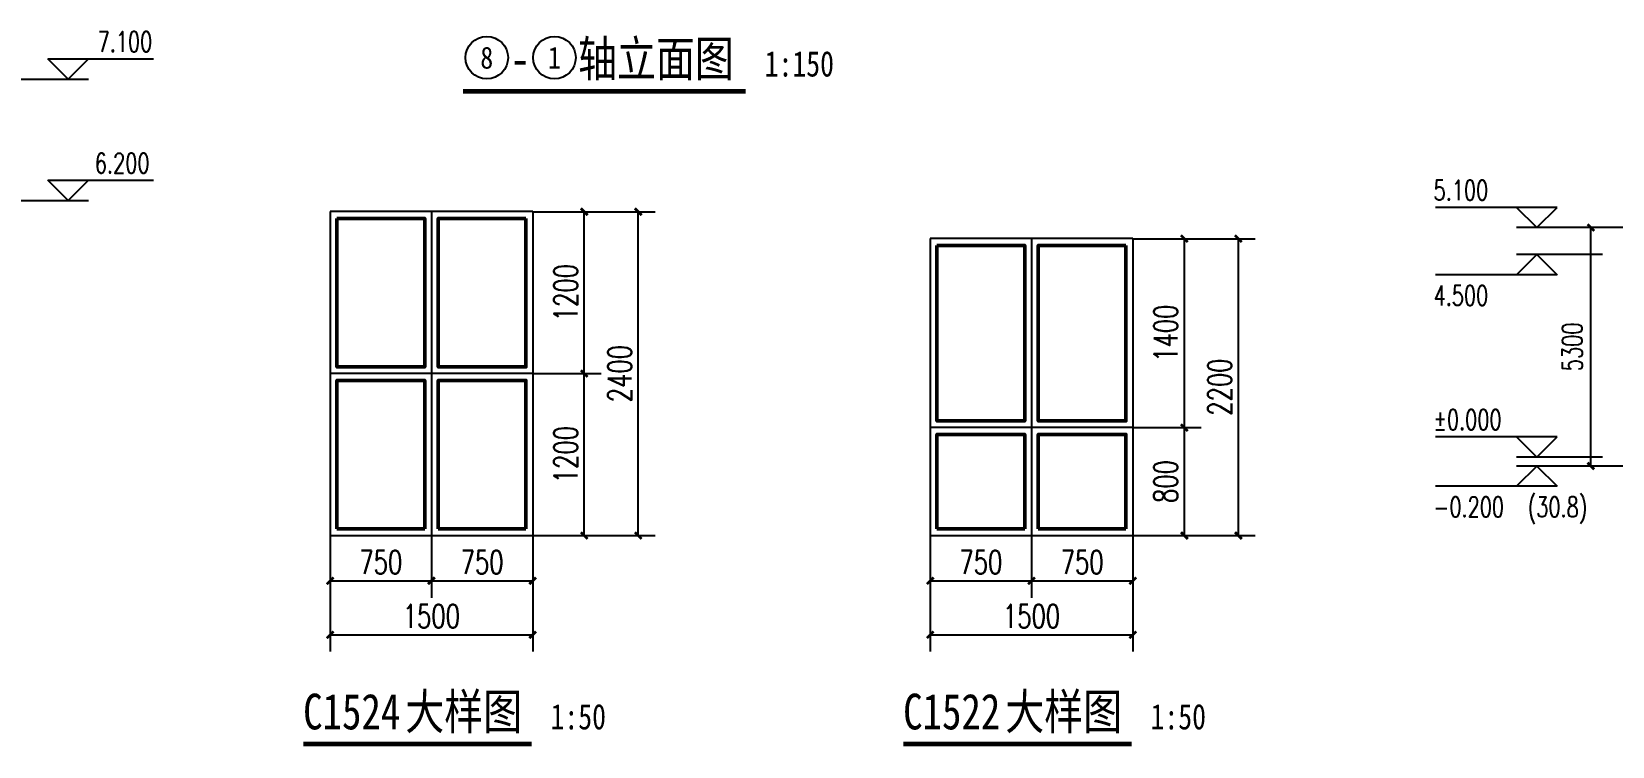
# Model space of a CAD drawing. Header units: millimetres. Extents: x 4279522 to 4437387, y 18981343 to 19528009.
# Drawn here: x 4369596 to 4404723, y 19115775 to 19131664 of the extents above; entities that cross this region are included whole.
import ezdxf
from ezdxf.enums import TextEntityAlignment as Align

# ---------------------------------------------------------------- set-up
doc = ezdxf.new("R2010")
doc.units = ezdxf.units.MM
doc.header["$LTSCALE"] = 1000
doc.header["$MEASUREMENT"] = 0
doc.layers.get('Defpoints').update_dxf_attribs({"color": 1})
doc.layers.add('0 - 已设计道路边线', color=150, linetype='Continuous', lineweight=50)
for name, color, linetype in [('0 - 转弯半径', 10, 'Continuous'), ('DIM_ELEV', 3, 'Continuous'), ('DIM_SYMB', 165, 'Continuous'), ('PUB_DIM', 161, 'Continuous'), ('PUB_TEXT', 7, 'Continuous'), ('立面门窗', 144, 'Continuous')]:
    doc.layers.add(name, color=color, linetype=linetype)
doc.styles.add('_TCH_DIM', font='SIMPLEX', dxfattribs={"bigfont": 'GBCBIG'})
doc.styles.add('_TCH_DIM_T3', font='SIMPLEX', dxfattribs={"width": 0.705882, "bigfont": 'GBCBIG'})
doc.styles.add('YAYA', font='', dxfattribs={"width": 0.8, "height": 1})
doc.styles.add('宋', font='', dxfattribs={"width": 0.8})
doc.styles.get('YAYA').set_extended_font_data('SimSun')
doc.styles.get('宋').set_extended_font_data('SimSun')
doc.dimstyles.new('_TCH_ARCH&&150', dxfattribs={"dimtxt": 446.25, "dimasz": 150, "dimexe": 375, "dimexo": 450, "dimgap": 189.375, "dimtad": 1, "dimdec": 0, "dimzin": 0, "dimdsep": 46, "dimtxsty": '_TCH_DIM_T3', "dimblk": 'ARCHTICK', "dimcen": 0.09, "dimclrt": 7, "dimazin": 2, "dimtfac": 1, "dimtdec": 0, "dimtix": 1, "dimtmove": 2, "dimatfit": 3, "dimfxl": 0, "dimtolj": 1, "dimtzin": 0, "dimarcsym": 0})
doc.dimstyles.new('_TCH_ARCH&&50', dxfattribs={"dimtxt": 175, "dimasz": 50, "dimexe": 125, "dimexo": 150, "dimgap": 50, "dimtad": 1, "dimdec": 0, "dimzin": 0, "dimdsep": 46, "dimtxsty": '_TCH_DIM_T3', "dimblk": 'ARCHTICK', "dimcen": 0.09, "dimclrt": 7, "dimazin": 2, "dimtfac": 1, "dimtdec": 0, "dimtix": 1, "dimtmove": 2, "dimatfit": 3, "dimfxl": 0, "dimtolj": 1, "dimtzin": 0, "dimarcsym": 0})

# ---------------------------------------------------------------- blocks, each defined once
blk = doc.blocks.new('_ArchTick')
at = {"color": 0, "linetype": 'ByBlock', "const_width": 0.4}
blk.add_lwpolyline([(-0.5, -0.5), (0.5, 0.5)], dxfattribs=at)
blk = doc.blocks.new('*D485')
at = {"layer": 'Defpoints', "color": 0}
for p in [(4391651, 19007050), (4393151, 19007050), (4393151, 19006165)]:
    blk.add_point(p, dxfattribs=at)
at = {"layer": 'PUB_DIM', "color": 0, "lineweight": -2}
for p, q in [((4391651, 19006900), (4391651, 19006040)), ((4393151, 19006900), (4393151, 19006040)), ((4391651, 19006165), (4393151, 19006165))]:
    blk.add_line(p, q, dxfattribs=at)
at = {"layer": 'PUB_DIM', "color": 0, "lineweight": -2, "xscale": 50, "yscale": 50, "zscale": 50, "rotation": 180}
blk.add_blockref('_ArchTick', (4391651, 19006165), dxfattribs=at)
at = {"layer": 'PUB_DIM', "color": 0, "lineweight": -2, "xscale": 50, "yscale": 50, "zscale": 50}
blk.add_blockref('_ArchTick', (4393151, 19006165), dxfattribs=at)
at = {"layer": 'PUB_DIM', "color": 7, "insert": (4392401, 19006303), "char_height": 175, "attachment_point": 5, "style": '_TCH_DIM_T3'}
blk.add_mtext('\\A1;1500', dxfattribs=at)
blk = doc.blocks.new('*D486')
at = {"layer": 'Defpoints', "color": 0}
for p in [(4393001, 19009300), (4393933, 19009300), (4393001, 19006900)]:
    blk.add_point(p, dxfattribs=at)
at = {"layer": 'PUB_DIM', "color": 0, "lineweight": -2}
for p, q in [((4393151, 19009300), (4394058, 19009300)), ((4393933, 19006900), (4393933, 19009300)), ((4393151, 19006900), (4394058, 19006900))]:
    blk.add_line(p, q, dxfattribs=at)
at = {"layer": 'PUB_DIM', "color": 0, "lineweight": -2, "xscale": 50, "yscale": 50, "zscale": 50}
for p, rotation in [((4393933, 19009300), 90), ((4393933, 19006900), 270)]:
    blk.add_blockref('_ArchTick', p, dxfattribs=dict(at, rotation=rotation))
at = {"layer": 'PUB_DIM', "color": 7, "insert": (4393796, 19008100), "char_height": 175, "attachment_point": 5, "rotation": 90, "style": '_TCH_DIM_T3'}
blk.add_mtext('\\A1;2400', dxfattribs=at)
blk = doc.blocks.new('*D487')
at = {"layer": 'Defpoints', "color": 0}
for p in [(4393001, 19009300), (4393533, 19009300), (4393001, 19008100)]:
    blk.add_point(p, dxfattribs=at)
at = {"layer": 'PUB_DIM', "color": 0, "lineweight": -2}
for p, q in [((4393151, 19009300), (4393658, 19009300)), ((4393533, 19008100), (4393533, 19009300)), ((4393151, 19008100), (4393658, 19008100))]:
    blk.add_line(p, q, dxfattribs=at)
at = {"layer": 'PUB_DIM', "color": 0, "lineweight": -2, "xscale": 50, "yscale": 50, "zscale": 50}
for p, rotation in [((4393533, 19009300), 90), ((4393533, 19008100), 270)]:
    blk.add_blockref('_ArchTick', p, dxfattribs=dict(at, rotation=rotation))
at = {"layer": 'PUB_DIM', "color": 7, "insert": (4393396, 19008700), "char_height": 175, "attachment_point": 5, "rotation": 90, "style": '_TCH_DIM_T3'}
blk.add_mtext('\\A1;1200', dxfattribs=at)
blk = doc.blocks.new('*D488')
at = {"layer": 'Defpoints', "color": 0}
for p in [(4393001, 19008100), (4393533, 19008100), (4393001, 19006900)]:
    blk.add_point(p, dxfattribs=at)
at = {"layer": 'PUB_DIM', "color": 0, "lineweight": -2}
for p, q in [((4393151, 19008100), (4393658, 19008100)), ((4393533, 19006900), (4393533, 19008100)), ((4393151, 19006900), (4393658, 19006900))]:
    blk.add_line(p, q, dxfattribs=at)
at = {"layer": 'PUB_DIM', "color": 0, "lineweight": -2, "xscale": 50, "yscale": 50, "zscale": 50}
for p, rotation in [((4393533, 19008100), 90), ((4393533, 19006900), 270)]:
    blk.add_blockref('_ArchTick', p, dxfattribs=dict(at, rotation=rotation))
at = {"layer": 'PUB_DIM', "color": 7, "insert": (4393396, 19007500), "char_height": 175, "attachment_point": 5, "rotation": 90, "style": '_TCH_DIM_T3'}
blk.add_mtext('\\A1;1200', dxfattribs=at)
blk = doc.blocks.new('*D489')
at = {"layer": 'Defpoints', "color": 0}
for p in [(4391651, 19007050), (4392401, 19007050), (4392401, 19006565)]:
    blk.add_point(p, dxfattribs=at)
at = {"layer": 'PUB_DIM', "color": 0, "lineweight": -2}
for p, q in [((4391651, 19006900), (4391651, 19006440)), ((4392401, 19006900), (4392401, 19006440)), ((4391651, 19006565), (4392401, 19006565))]:
    blk.add_line(p, q, dxfattribs=at)
at = {"layer": 'PUB_DIM', "color": 0, "lineweight": -2, "xscale": 50, "yscale": 50, "zscale": 50, "rotation": 180}
blk.add_blockref('_ArchTick', (4391651, 19006565), dxfattribs=at)
at = {"layer": 'PUB_DIM', "color": 0, "lineweight": -2, "xscale": 50, "yscale": 50, "zscale": 50}
blk.add_blockref('_ArchTick', (4392401, 19006565), dxfattribs=at)
at = {"layer": 'PUB_DIM', "color": 7, "insert": (4392026, 19006703), "char_height": 175, "attachment_point": 5, "style": '_TCH_DIM_T3'}
blk.add_mtext('\\A1;750', dxfattribs=at)
blk = doc.blocks.new('*D490')
at = {"layer": 'Defpoints', "color": 0}
for p in [(4392401, 19007050), (4393151, 19007050), (4393151, 19006565)]:
    blk.add_point(p, dxfattribs=at)
at = {"layer": 'PUB_DIM', "color": 0, "lineweight": -2}
for p, q in [((4392401, 19006900), (4392401, 19006440)), ((4393151, 19006900), (4393151, 19006440)), ((4392401, 19006565), (4393151, 19006565))]:
    blk.add_line(p, q, dxfattribs=at)
at = {"layer": 'PUB_DIM', "color": 0, "lineweight": -2, "xscale": 50, "yscale": 50, "zscale": 50, "rotation": 180}
blk.add_blockref('_ArchTick', (4392401, 19006565), dxfattribs=at)
at = {"layer": 'PUB_DIM', "color": 0, "lineweight": -2, "xscale": 50, "yscale": 50, "zscale": 50}
blk.add_blockref('_ArchTick', (4393151, 19006565), dxfattribs=at)
at = {"layer": 'PUB_DIM', "color": 7, "insert": (4392776, 19006703), "char_height": 175, "attachment_point": 5, "style": '_TCH_DIM_T3'}
blk.add_mtext('\\A1;750', dxfattribs=at)
blk = doc.blocks.new('*D512')
at = {"layer": 'Defpoints', "color": 0}
for p in [(4353308, 19099872), (4354808, 19099872), (4354808, 19098987)]:
    blk.add_point(p, dxfattribs=at)
at = {"layer": 'PUB_DIM', "color": 0, "lineweight": -2}
for p, q in [((4353308, 19099722), (4353308, 19098862)), ((4354808, 19099722), (4354808, 19098862)), ((4353308, 19098987), (4354808, 19098987))]:
    blk.add_line(p, q, dxfattribs=at)
at = {"layer": 'PUB_DIM', "color": 0, "lineweight": -2, "xscale": 50, "yscale": 50, "zscale": 50, "rotation": 180}
blk.add_blockref('_ArchTick', (4353308, 19098987), dxfattribs=at)
at = {"layer": 'PUB_DIM', "color": 0, "lineweight": -2, "xscale": 50, "yscale": 50, "zscale": 50}
blk.add_blockref('_ArchTick', (4354808, 19098987), dxfattribs=at)
at = {"layer": 'PUB_DIM', "color": 7, "insert": (4354058, 19099125), "char_height": 175, "attachment_point": 5, "style": '_TCH_DIM_T3'}
blk.add_mtext('\\A1;1500', dxfattribs=at)
blk = doc.blocks.new('*D513')
at = {"layer": 'Defpoints', "color": 0}
for p in [(4354658, 19101922), (4355590, 19101922), (4354658, 19099722)]:
    blk.add_point(p, dxfattribs=at)
at = {"layer": 'PUB_DIM', "color": 0, "lineweight": -2}
for p, q in [((4354808, 19101922), (4355715, 19101922)), ((4355590, 19099722), (4355590, 19101922)), ((4354808, 19099722), (4355715, 19099722))]:
    blk.add_line(p, q, dxfattribs=at)
at = {"layer": 'PUB_DIM', "color": 0, "lineweight": -2, "xscale": 50, "yscale": 50, "zscale": 50}
for p, rotation in [((4355590, 19101922), 90), ((4355590, 19099722), 270)]:
    blk.add_blockref('_ArchTick', p, dxfattribs=dict(at, rotation=rotation))
at = {"layer": 'PUB_DIM', "color": 7, "insert": (4355452, 19100822), "char_height": 175, "attachment_point": 5, "rotation": 90, "style": '_TCH_DIM_T3'}
blk.add_mtext('\\A1;2200', dxfattribs=at)
blk = doc.blocks.new('*D514')
at = {"layer": 'Defpoints', "color": 0}
for p in [(4354658, 19101922), (4355190, 19101922), (4354658, 19100522)]:
    blk.add_point(p, dxfattribs=at)
at = {"layer": 'PUB_DIM', "color": 0, "lineweight": -2}
for p, q in [((4354808, 19101922), (4355315, 19101922)), ((4355190, 19100522), (4355190, 19101922)), ((4354808, 19100522), (4355315, 19100522))]:
    blk.add_line(p, q, dxfattribs=at)
at = {"layer": 'PUB_DIM', "color": 0, "lineweight": -2, "xscale": 50, "yscale": 50, "zscale": 50}
for p, rotation in [((4355190, 19101922), 90), ((4355190, 19100522), 270)]:
    blk.add_blockref('_ArchTick', p, dxfattribs=dict(at, rotation=rotation))
at = {"layer": 'PUB_DIM', "color": 7, "insert": (4355052, 19101222), "char_height": 175, "attachment_point": 5, "rotation": 90, "style": '_TCH_DIM_T3'}
blk.add_mtext('\\A1;1400', dxfattribs=at)
blk = doc.blocks.new('*D515')
at = {"layer": 'Defpoints', "color": 0}
for p in [(4354658, 19100522), (4355190, 19100522), (4354658, 19099722)]:
    blk.add_point(p, dxfattribs=at)
at = {"layer": 'PUB_DIM', "color": 0, "lineweight": -2}
for p, q in [((4354808, 19100522), (4355315, 19100522)), ((4355190, 19099722), (4355190, 19100522)), ((4354808, 19099722), (4355315, 19099722))]:
    blk.add_line(p, q, dxfattribs=at)
at = {"layer": 'PUB_DIM', "color": 0, "lineweight": -2, "xscale": 50, "yscale": 50, "zscale": 50}
for p, rotation in [((4355190, 19100522), 90), ((4355190, 19099722), 270)]:
    blk.add_blockref('_ArchTick', p, dxfattribs=dict(at, rotation=rotation))
at = {"layer": 'PUB_DIM', "color": 7, "insert": (4355052, 19100122), "char_height": 175, "attachment_point": 5, "rotation": 90, "style": '_TCH_DIM_T3'}
blk.add_mtext('\\A1;800', dxfattribs=at)
blk = doc.blocks.new('*D516')
at = {"layer": 'Defpoints', "color": 0}
for p in [(4353308, 19099872), (4354058, 19099872), (4354058, 19099387)]:
    blk.add_point(p, dxfattribs=at)
at = {"layer": 'PUB_DIM', "color": 0, "lineweight": -2}
for p, q in [((4353308, 19099722), (4353308, 19099262)), ((4354058, 19099722), (4354058, 19099262)), ((4353308, 19099387), (4354058, 19099387))]:
    blk.add_line(p, q, dxfattribs=at)
at = {"layer": 'PUB_DIM', "color": 0, "lineweight": -2, "xscale": 50, "yscale": 50, "zscale": 50, "rotation": 180}
blk.add_blockref('_ArchTick', (4353308, 19099387), dxfattribs=at)
at = {"layer": 'PUB_DIM', "color": 0, "lineweight": -2, "xscale": 50, "yscale": 50, "zscale": 50}
blk.add_blockref('_ArchTick', (4354058, 19099387), dxfattribs=at)
at = {"layer": 'PUB_DIM', "color": 7, "insert": (4353683, 19099525), "char_height": 175, "attachment_point": 5, "style": '_TCH_DIM_T3'}
blk.add_mtext('\\A1;750', dxfattribs=at)
blk = doc.blocks.new('*D517')
at = {"layer": 'Defpoints', "color": 0}
for p in [(4354058, 19099872), (4354808, 19099872), (4354808, 19099387)]:
    blk.add_point(p, dxfattribs=at)
at = {"layer": 'PUB_DIM', "color": 0, "lineweight": -2}
for p, q in [((4354058, 19099722), (4354058, 19099262)), ((4354808, 19099722), (4354808, 19099262)), ((4354058, 19099387), (4354808, 19099387))]:
    blk.add_line(p, q, dxfattribs=at)
at = {"layer": 'PUB_DIM', "color": 0, "lineweight": -2, "xscale": 50, "yscale": 50, "zscale": 50, "rotation": 180}
blk.add_blockref('_ArchTick', (4354058, 19099387), dxfattribs=at)
at = {"layer": 'PUB_DIM', "color": 0, "lineweight": -2, "xscale": 50, "yscale": 50, "zscale": 50}
blk.add_blockref('_ArchTick', (4354808, 19099387), dxfattribs=at)
at = {"layer": 'PUB_DIM', "color": 7, "insert": (4354433, 19099525), "char_height": 175, "attachment_point": 5, "style": '_TCH_DIM_T3'}
blk.add_mtext('\\A1;750', dxfattribs=at)
blk = doc.blocks.new('*D518')
at = {"layer": 'Defpoints', "color": 0}
for p in [(4317354, 19124958), (4318286, 19124958), (4317354, 19124058)]:
    blk.add_point(p, dxfattribs=at)
at = {"layer": 'PUB_DIM', "color": 0, "lineweight": -2}
for p, q in [((4317504, 19124958), (4318411, 19124958)), ((4318286, 19124058), (4318286, 19124958)), ((4317504, 19124058), (4318411, 19124058))]:
    blk.add_line(p, q, dxfattribs=at)
at = {"layer": 'PUB_DIM', "color": 0, "lineweight": -2, "xscale": 50, "yscale": 50, "zscale": 50}
for p, rotation in [((4318286, 19124958), 90), ((4318286, 19124058), 270)]:
    blk.add_blockref('_ArchTick', p, dxfattribs=dict(at, rotation=rotation))
at = {"layer": 'PUB_DIM', "color": 7, "insert": (4318149, 19124508), "char_height": 175, "attachment_point": 5, "rotation": 90, "style": '_TCH_DIM_T3'}
blk.add_mtext('\\A1;900', dxfattribs=at)
blk = doc.blocks.new('*D519')
at = {"layer": 'Defpoints', "color": 0}
for p in [(4317354, 19124958), (4317886, 19124958), (4317354, 19124058)]:
    blk.add_point(p, dxfattribs=at)
at = {"layer": 'PUB_DIM', "color": 0, "lineweight": -2}
for p, q in [((4317504, 19124958), (4318011, 19124958)), ((4317886, 19124058), (4317886, 19124958)), ((4317504, 19124058), (4318011, 19124058))]:
    blk.add_line(p, q, dxfattribs=at)
at = {"layer": 'PUB_DIM', "color": 0, "lineweight": -2, "xscale": 50, "yscale": 50, "zscale": 50}
for p, rotation in [((4317886, 19124958), 90), ((4317886, 19124058), 270)]:
    blk.add_blockref('_ArchTick', p, dxfattribs=dict(at, rotation=rotation))
at = {"layer": 'PUB_DIM', "color": 7, "insert": (4317749, 19124508), "char_height": 175, "attachment_point": 5, "rotation": 90, "style": '_TCH_DIM_T3'}
blk.add_mtext('\\A1;900', dxfattribs=at)
blk = doc.blocks.new('*D520')
at = {"layer": 'Defpoints', "color": 0}
for p in [(4313804, 19124208), (4317504, 19124208), (4317504, 19123323)]:
    blk.add_point(p, dxfattribs=at)
at = {"layer": 'PUB_DIM', "color": 0, "lineweight": -2}
for p, q in [((4313804, 19124058), (4313804, 19123198)), ((4317504, 19124058), (4317504, 19123198)), ((4313804, 19123323), (4317504, 19123323))]:
    blk.add_line(p, q, dxfattribs=at)
at = {"layer": 'PUB_DIM', "color": 0, "lineweight": -2, "xscale": 50, "yscale": 50, "zscale": 50, "rotation": 180}
blk.add_blockref('_ArchTick', (4313804, 19123323), dxfattribs=at)
at = {"layer": 'PUB_DIM', "color": 0, "lineweight": -2, "xscale": 50, "yscale": 50, "zscale": 50}
blk.add_blockref('_ArchTick', (4317504, 19123323), dxfattribs=at)
at = {"layer": 'PUB_DIM', "color": 7, "insert": (4315654, 19123461), "char_height": 175, "attachment_point": 5, "style": '_TCH_DIM_T3'}
blk.add_mtext('\\A1;5500', dxfattribs=at)
blk = doc.blocks.new('*D521')
at = {"layer": 'Defpoints', "color": 0}
for p in [(4313804, 19124208), (4314544, 19124208), (4314544, 19123723)]:
    blk.add_point(p, dxfattribs=at)
at = {"layer": 'PUB_DIM', "color": 0, "lineweight": -2}
for p, q in [((4313804, 19124058), (4313804, 19123598)), ((4314544, 19124058), (4314544, 19123598)), ((4313804, 19123723), (4314544, 19123723))]:
    blk.add_line(p, q, dxfattribs=at)
at = {"layer": 'PUB_DIM', "color": 0, "lineweight": -2, "xscale": 50, "yscale": 50, "zscale": 50, "rotation": 180}
blk.add_blockref('_ArchTick', (4313804, 19123723), dxfattribs=at)
at = {"layer": 'PUB_DIM', "color": 0, "lineweight": -2, "xscale": 50, "yscale": 50, "zscale": 50}
blk.add_blockref('_ArchTick', (4314544, 19123723), dxfattribs=at)
at = {"layer": 'PUB_DIM', "color": 7, "insert": (4314174, 19123861), "char_height": 175, "attachment_point": 5, "style": '_TCH_DIM_T3'}
blk.add_mtext('\\A1;550', dxfattribs=at)
blk = doc.blocks.new('*D522')
at = {"layer": 'Defpoints', "color": 0}
for p in [(4314544, 19124208), (4315284, 19124208), (4315284, 19123723)]:
    blk.add_point(p, dxfattribs=at)
at = {"layer": 'PUB_DIM', "color": 0, "lineweight": -2}
for p, q in [((4314544, 19124058), (4314544, 19123598)), ((4315284, 19124058), (4315284, 19123598)), ((4314544, 19123723), (4315284, 19123723))]:
    blk.add_line(p, q, dxfattribs=at)
at = {"layer": 'PUB_DIM', "color": 0, "lineweight": -2, "xscale": 50, "yscale": 50, "zscale": 50, "rotation": 180}
blk.add_blockref('_ArchTick', (4314544, 19123723), dxfattribs=at)
at = {"layer": 'PUB_DIM', "color": 0, "lineweight": -2, "xscale": 50, "yscale": 50, "zscale": 50}
blk.add_blockref('_ArchTick', (4315284, 19123723), dxfattribs=at)
at = {"layer": 'PUB_DIM', "color": 7, "insert": (4314914, 19123861), "char_height": 175, "attachment_point": 5, "style": '_TCH_DIM_T3'}
blk.add_mtext('\\A1;550', dxfattribs=at)
blk = doc.blocks.new('*D523')
at = {"layer": 'Defpoints', "color": 0}
for p in [(4315284, 19124208), (4316024, 19124208), (4316024, 19123723)]:
    blk.add_point(p, dxfattribs=at)
at = {"layer": 'PUB_DIM', "color": 0, "lineweight": -2}
for p, q in [((4315284, 19124058), (4315284, 19123598)), ((4316024, 19124058), (4316024, 19123598)), ((4315284, 19123723), (4315234, 19123723)), ((4315284, 19123723), (4316024, 19123723)), ((4316024, 19123723), (4316074, 19123723))]:
    blk.add_line(p, q, dxfattribs=at)
at = {"layer": 'PUB_DIM', "color": 0, "lineweight": -2, "xscale": 50, "yscale": 50, "zscale": 50}
blk.add_blockref('_ArchTick', (4315284, 19123723), dxfattribs=at)
at = {"layer": 'PUB_DIM', "color": 0, "lineweight": -2, "xscale": 50, "yscale": 50, "zscale": 50, "rotation": 180}
blk.add_blockref('_ArchTick', (4316024, 19123723), dxfattribs=at)
at = {"layer": 'PUB_DIM', "color": 7, "insert": (4315654, 19123861), "char_height": 175, "attachment_point": 5, "style": '_TCH_DIM_T3'}
blk.add_mtext('\\A1;550X6=3300', dxfattribs=at)
blk = doc.blocks.new('*D524')
at = {"layer": 'Defpoints', "color": 0}
for p in [(4316024, 19124208), (4316764, 19124208), (4316764, 19123723)]:
    blk.add_point(p, dxfattribs=at)
at = {"layer": 'PUB_DIM', "color": 0, "lineweight": -2}
for p, q in [((4316024, 19124058), (4316024, 19123598)), ((4316764, 19124058), (4316764, 19123598)), ((4316024, 19123723), (4316764, 19123723))]:
    blk.add_line(p, q, dxfattribs=at)
at = {"layer": 'PUB_DIM', "color": 0, "lineweight": -2, "xscale": 50, "yscale": 50, "zscale": 50, "rotation": 180}
blk.add_blockref('_ArchTick', (4316024, 19123723), dxfattribs=at)
at = {"layer": 'PUB_DIM', "color": 0, "lineweight": -2, "xscale": 50, "yscale": 50, "zscale": 50}
blk.add_blockref('_ArchTick', (4316764, 19123723), dxfattribs=at)
at = {"layer": 'PUB_DIM', "color": 7, "insert": (4316394, 19123861), "char_height": 175, "attachment_point": 5, "style": '_TCH_DIM_T3'}
blk.add_mtext('\\A1;550', dxfattribs=at)
blk = doc.blocks.new('*D525')
at = {"layer": 'Defpoints', "color": 0}
for p in [(4316764, 19124208), (4317504, 19124208), (4317504, 19123723)]:
    blk.add_point(p, dxfattribs=at)
at = {"layer": 'PUB_DIM', "color": 0, "lineweight": -2}
for p, q in [((4316764, 19124058), (4316764, 19123598)), ((4317504, 19124058), (4317504, 19123598)), ((4316764, 19123723), (4317504, 19123723))]:
    blk.add_line(p, q, dxfattribs=at)
at = {"layer": 'PUB_DIM', "color": 0, "lineweight": -2, "xscale": 50, "yscale": 50, "zscale": 50, "rotation": 180}
blk.add_blockref('_ArchTick', (4316764, 19123723), dxfattribs=at)
at = {"layer": 'PUB_DIM', "color": 0, "lineweight": -2, "xscale": 50, "yscale": 50, "zscale": 50}
blk.add_blockref('_ArchTick', (4317504, 19123723), dxfattribs=at)
at = {"layer": 'PUB_DIM', "color": 7, "insert": (4317134, 19123861), "char_height": 175, "attachment_point": 5, "style": '_TCH_DIM_T3'}
blk.add_mtext('\\A1;550', dxfattribs=at)
blk = doc.blocks.new('*D91')
at = {"layer": 'Defpoints', "color": 0}
for p in [(4404245, 19127307), (4406662, 19127307), (4406662, 19122007)]:
    blk.add_point(p, dxfattribs=at)
at = {"layer": 'PUB_DIM', "color": 0, "lineweight": -2}
for p, q in [((4406212, 19127307), (4403870, 19127307)), ((4404245, 19122007), (4404245, 19127307)), ((4406212, 19122007), (4403870, 19122007))]:
    blk.add_line(p, q, dxfattribs=at)
at = {"layer": 'PUB_DIM', "color": 0, "lineweight": -2, "xscale": 150, "yscale": 150, "zscale": 150}
for p, rotation in [((4404245, 19127307), 90), ((4404245, 19122007), 270)]:
    blk.add_blockref('_ArchTick', p, dxfattribs=dict(at, rotation=rotation))
at = {"layer": 'PUB_DIM', "color": 7, "insert": (4403832, 19124657), "char_height": 446.2, "attachment_point": 5, "rotation": 90, "style": '_TCH_DIM_T3'}
blk.add_mtext('\\A1;5300', dxfattribs=at)
blk = doc.blocks.new('23423453')
blk.add_line((4391651.4, 19006900.3), (4393151.4, 19006900.3))
at = {"layer": '0 - 已设计道路边线', "ltscale": 0.01}
for p, q in [((4391701.4, 19006950.3), (4392351.4, 19006950.3)), ((4392451.4, 19006950.3), (4393101.4, 19006950.3))]:
    blk.add_line(p, q, dxfattribs=at)
for points in [[(4391701.4, 19009250.3), (4392351.4, 19009250.3), (4392351.4, 19008150.3), (4391701.4, 19008150.3)], [(4393101.4, 19009250.3), (4392451.4, 19009250.3), (4392451.4, 19008150.3), (4393101.4, 19008150.3)]]:
    blk.add_lwpolyline(points, close=True, dxfattribs=at)
for points in [[(4391701.4, 19006950.3), (4391701.4, 19008050.3), (4392351.4, 19008050.3), (4392351.4, 19006950.3)], [(4393101.4, 19006950.3), (4393101.4, 19008050.3), (4392451.4, 19008050.3), (4392451.4, 19006950.3)]]:
    blk.add_lwpolyline(points, dxfattribs=at)
at = {"layer": '0 - 转弯半径', "color": 0}
for p, q in [((4391651.4, 19009300.3), (4391651.4, 19006900.3)), ((4393151.4, 19009300.3), (4391651.4, 19009300.3)), ((4392401.4, 19009300.3), (4392401.4, 19006900.3)), ((4393151.4, 19009300.3), (4393151.4, 19006900.3)), ((4393151.4, 19008100.3), (4391651.4, 19008100.3))]:
    blk.add_line(p, q, dxfattribs=at)
at = {"layer": 'DIM_SYMB', "const_width": 35}
blk.add_lwpolyline([(4391451, 19005355.6), (4393143.1, 19005355.6)], dxfattribs=at)
at = {"layer": '立面门窗'}
for points in [[(4391808.5, 19007502.5, 0, 0, 0), (4392024.9, 19007502.5, 40, 0, 0), (4392174.9, 19007502.5, 0, 0, 0)], [(4392994.3, 19007502.5, 0, 0, 0), (4392777.8, 19007502.5, 40, 0, 0), (4392627.8, 19007502.5, 0, 0, 0)]]:
    blk.add_lwpolyline(points, format="xyseb", dxfattribs=at)
at = {"layer": 'PUB_TEXT', "style": '宋', "width": 0.8}
for s, height, p in [('大样图', 264.35, (4392207.1, 19005464)), ('C1524', 264.35, (4391451, 19005464)), ('1:50', 188.82, (4393283.1, 19005464))]:
    blk.add_text(s, height=height, dxfattribs=at).set_placement(p)
at = {"layer": 'PUB_DIM'}
for p1, p2, distance, picture, middle in [((4393001.4, 19006900.3), (4393001.4, 19009300.3), -931.9, '*D486', (4393795.8, 19008100.3)), ((4393001.4, 19008100.3), (4393001.4, 19009300.3), -531.9, '*D487', (4393395.8, 19008700.3)), ((4393001.4, 19006900.3), (4393001.4, 19008100.3), -531.9, '*D488', (4393395.8, 19007500.3)), ((4391651.4, 19007050.3), (4393151.4, 19007050.3), -884.9, '*D485', (4392401.4, 19006302.9)), ((4391651.4, 19007050.3), (4392401.4, 19007050.3), -484.9, '*D489', (4392026.4, 19006702.9)), ((4392401.4, 19007050.3), (4393151.4, 19007050.3), -484.9, '*D490', (4392776.4, 19006702.9))]:
    dim = blk.add_aligned_dim(p1=p1, p2=p2, distance=distance, dimstyle='_TCH_ARCH&&50', dxfattribs=at)
    dim.commit()
    dim.dimension.update_dxf_attribs({"geometry": picture, "text_midpoint": middle})
blk = doc.blocks.new('6567')
blk.add_line((4353307.6, 19099722.3), (4354807.6, 19099722.3))
at = {"layer": '0 - 已设计道路边线', "ltscale": 0.01}
for p, q in [((4353357.6, 19099772.3), (4354007.6, 19099772.3)), ((4354107.6, 19099772.3), (4354757.6, 19099772.3))]:
    blk.add_line(p, q, dxfattribs=at)
for points in [[(4353357.6, 19101872.3), (4354007.6, 19101872.3), (4354007.6, 19100572.3), (4353357.6, 19100572.3)], [(4354757.6, 19101872.3), (4354107.6, 19101872.3), (4354107.6, 19100572.3), (4354757.6, 19100572.3)]]:
    blk.add_lwpolyline(points, close=True, dxfattribs=at)
for points in [[(4353357.6, 19099772.3), (4353357.6, 19100472.3), (4354007.6, 19100472.3), (4354007.6, 19099772.3)], [(4354757.6, 19099772.3), (4354757.6, 19100472.3), (4354107.6, 19100472.3), (4354107.6, 19099772.3)]]:
    blk.add_lwpolyline(points, dxfattribs=at)
at = {"layer": '0 - 转弯半径', "color": 0}
for p, q in [((4353307.6, 19101922.3), (4353307.6, 19099722.3)), ((4354807.6, 19101922.3), (4353307.6, 19101922.3)), ((4354057.6, 19101922.3), (4354057.6, 19099722.3)), ((4354807.6, 19101922.3), (4354807.6, 19099722.3)), ((4354807.6, 19100522.3), (4353307.6, 19100522.3))]:
    blk.add_line(p, q, dxfattribs=at)
at = {"layer": 'DIM_SYMB', "const_width": 35}
blk.add_lwpolyline([(4353107.2, 19098177.6), (4354799.3, 19098177.6)], dxfattribs=at)
at = {"layer": '立面门窗'}
for points in [[(4353464.8, 19100117.6, 0, 0, 0), (4353681.2, 19100117.6, 40, 0, 0), (4353831.2, 19100117.6, 0, 0, 0)], [(4354650.5, 19100117.6, 0, 0, 0), (4354434.1, 19100117.6, 40, 0, 0), (4354284.1, 19100117.6, 0, 0, 0)]]:
    blk.add_lwpolyline(points, format="xyseb", dxfattribs=at)
at = {"layer": 'PUB_TEXT', "style": '宋', "width": 0.8}
for s, height, p in [('C1522', 264.35, (4353107.2, 19098286)), ('大样图', 264.35, (4353863.3, 19098286)), ('1:50', 188.82, (4354939.3, 19098286))]:
    blk.add_text(s, height=height, dxfattribs=at).set_placement(p)
at = {"layer": 'PUB_DIM'}
for p1, p2, distance, picture, middle in [((4354657.6, 19099722.3), (4354657.6, 19101922.3), -931.9, '*D513', (4355452.1, 19100822.3)), ((4354657.6, 19100522.3), (4354657.6, 19101922.3), -531.9, '*D514', (4355052.1, 19101222.3)), ((4354657.6, 19099722.3), (4354657.6, 19100522.3), -531.9, '*D515', (4355052.1, 19100122.3)), ((4353307.6, 19099872.3), (4354807.6, 19099872.3), -884.9, '*D512', (4354057.6, 19099124.9)), ((4353307.6, 19099872.3), (4354057.6, 19099872.3), -484.9, '*D516', (4353682.6, 19099524.9)), ((4354057.6, 19099872.3), (4354807.6, 19099872.3), -484.9, '*D517', (4354432.6, 19099524.9))]:
    dim = blk.add_aligned_dim(p1=p1, p2=p2, distance=distance, dimstyle='_TCH_ARCH&&50', dxfattribs=at)
    dim.commit()
    dim.dimension.update_dxf_attribs({"geometry": picture, "text_midpoint": middle})
blk = doc.blocks.new('34234')
at = {"layer": '0 - 已设计道路边线', "ltscale": 0.01}
for points in [[(4314494.3, 19124108), (4313854.3, 19124108), (4313854.3, 19124908), (4314494.3, 19124908)], [(4314594.3, 19124108), (4315234.3, 19124108), (4315234.3, 19124908), (4314594.3, 19124908)], [(4316074.3, 19124108), (4316714.3, 19124108), (4316714.3, 19124908), (4316074.3, 19124908)], [(4317454.3, 19124108), (4316814.3, 19124108), (4316814.3, 19124908), (4317454.3, 19124908)]]:
    blk.add_lwpolyline(points, close=True, dxfattribs=at)
for points in [[(4315570.6, 19124108), (4315334.3, 19124108), (4315334.3, 19124908), (4315570.6, 19124908)], [(4315670.6, 19124908), (4315974.3, 19124908), (4315974.3, 19124108), (4315670.6, 19124108)]]:
    blk.add_lwpolyline(points, dxfattribs=at)
at = {"layer": '0 - 转弯半径', "color": 0}
for p, q in [((4314544.3, 19124058), (4314544.3, 19124958)), ((4315284.3, 19124058), (4315284.3, 19124958)), ((4316024.3, 19124058), (4316024.3, 19124958)), ((4316764.3, 19124058), (4316764.3, 19124958)), ((4317504.3, 19124058), (4317504.3, 19124958)), ((4313804.3, 19124058), (4315570.6, 19124058)), ((4315670.6, 19124058), (4317504.3, 19124058))]:
    blk.add_line(p, q, dxfattribs=at)
for points in [[(4313804.3, 19124058), (4313804.3, 19124958), (4315570.6, 19124958)], [(4315670.6, 19124958), (4317504.3, 19124958)]]:
    blk.add_lwpolyline(points, dxfattribs=at)
at = {"layer": 'DIM_ELEV'}
for p, q in [((4318686.3, 19124958), (4318536.3, 19125108)), ((4318536.3, 19125108), (4319318.8, 19125108)), ((4318686.3, 19124958), (4318836.3, 19125108)), ((4317936.3, 19124958), (4318836.3, 19124958)), ((4318686.3, 19124058), (4318536.3, 19124208)), ((4318536.3, 19124208), (4319318.8, 19124208)), ((4318686.3, 19124058), (4318836.3, 19124208)), ((4317936.3, 19124058), (4318836.3, 19124058))]:
    blk.add_line(p, q, dxfattribs=at)
at = {"layer": 'DIM_SYMB', "const_width": 35}
blk.add_lwpolyline([(4314691.1, 19122632.6), (4316383.2, 19122632.6)], dxfattribs=at)
at = {"layer": '立面门窗'}
for points in [[(4315570.6, 19125247), (4315570.6, 19124601.2), (4315684.8, 19124544), (4315459.8, 19124571.3), (4315570.6, 19124492.5), (4315570.6, 19123906)], [(4315670.6, 19125247), (4315670.6, 19124564.4), (4315784.8, 19124507.3), (4315559.8, 19124534.5), (4315670.6, 19124455.7), (4315670.6, 19123906)]]:
    blk.add_lwpolyline(points, dxfattribs=at)
for points in [[(4313956.8, 19124560.2, 0, 0, 0), (4314173.2, 19124560.2, 40, 0, 0), (4314323.2, 19124560.2, 0, 0, 0)], [(4315131.9, 19124560.2, 0, 0, 0), (4314915.5, 19124560.2, 40, 0, 0), (4314765.5, 19124560.2, 0, 0, 0)], [(4316611.9, 19124560.2, 0, 0, 0), (4316455.5, 19124560.2, 40, 0, 0), (4316305.5, 19124560.2, 0, 0, 0)], [(4316916.8, 19124560.2, 0, 0, 0), (4317133.2, 19124560.2, 40, 0, 0), (4317283.2, 19124560.2, 0, 0, 0)]]:
    blk.add_lwpolyline(points, format="xyseb", dxfattribs=at)
at = {"layer": 'PUB_TEXT'}
for s, height, style, width, p in [('7.100', 148.75, '_TCH_DIM', 0.705882, (4318903.8, 19125160.5)), ('6.200', 148.75, '_TCH_DIM', 0.705882, (4318883.8, 19124260.5)), ('C5509', 264.35, '宋', 0.8, (4314691.1, 19122741)), ('大样图', 264.35, '宋', 0.8, (4315447.2, 19122741)), ('1:50', 188.82, '宋', 0.8, (4316523.2, 19122741))]:
    blk.add_text(s, height=height, dxfattribs=dict(at, style=style, width=width)).set_placement(p)
at = {"layer": 'PUB_DIM'}
for distance, picture, middle in [(-931.9, '*D518', (4318148.8, 19124508)), (-531.9, '*D519', (4317748.8, 19124508))]:
    dim = blk.add_aligned_dim(p1=(4317354.3, 19124058), p2=(4317354.3, 19124958), distance=distance, dimstyle='_TCH_ARCH&&50', dxfattribs=at)
    dim.commit()
    dim.dimension.update_dxf_attribs({"geometry": picture, "text_midpoint": middle})
for p1, p2, distance, text, picture, middle in [((4313804.3, 19124208), (4317504.3, 19124208), -884.9, '5500', '*D520', (4315654.3, 19123460.6)), ((4313804.3, 19124208), (4314544.3, 19124208), -484.9, '550', '*D521', (4314174.3, 19123860.6)), ((4314544.3, 19124208), (4315284.3, 19124208), -484.9, '550', '*D522', (4314914.3, 19123860.6)), ((4315284.3, 19124208), (4316024.3, 19124208), -484.9, '550X6=3300', '*D523', (4315654.3, 19123860.6)), ((4316024.3, 19124208), (4316764.3, 19124208), -484.9, '550', '*D524', (4316394.3, 19123860.6)), ((4316764.3, 19124208), (4317504.3, 19124208), -484.9, '550', '*D525', (4317134.3, 19123860.6))]:
    dim = blk.add_aligned_dim(p1=p1, p2=p2, distance=distance, text=text, dimstyle='_TCH_ARCH&&50', dxfattribs=at)
    dim.commit()
    dim.dimension.update_dxf_attribs({"geometry": picture, "text_midpoint": middle})

msp = doc.modelspace()

# ---------------------------------------------------------------- linework, layer by layer
at = {"layer": 'DIM_SYMB', "const_width": 105}
msp.add_lwpolyline([(4379184.9, 19130335.2), (4385464.5, 19130335.2)], dxfattribs=at)
at = {"layer": 'PUB_DIM'}
for p, q in [((4403494.5, 19127757.2), (4400794.5, 19127757.2)), ((4403044.5, 19127307.2), (4402594.5, 19127757.2)), ((4403044.5, 19127307.2), (4403494.5, 19127757.2)), ((4404505.9, 19127307.2), (4402594.5, 19127307.2)), ((4403044.5, 19126707.2), (4402594.5, 19126257.2)), ((4404505.9, 19126707.2), (4402594.5, 19126707.2)), ((4403044.5, 19126707.2), (4403494.5, 19126257.2)), ((4403494.5, 19126257.2), (4400794.5, 19126257.2)), ((4403494.5, 19122657.2), (4400794.5, 19122657.2)), ((4403044.5, 19122207.2), (4402594.5, 19122657.2)), ((4403044.5, 19122207.2), (4403494.5, 19122657.2)), ((4404505.9, 19122207.2), (4402594.5, 19122207.2)), ((4403044.5, 19122007.2), (4402594.5, 19121557.2)), ((4404505.9, 19122007.2), (4402594.5, 19122007.2)), ((4403044.5, 19122007.2), (4403494.5, 19121557.2)), ((4403494.5, 19121557.2), (4400794.5, 19121557.2))]:
    msp.add_line(p, q, dxfattribs=at)
at = {"layer": 'PUB_TEXT'}
for centre in [(4379709.9, 19131084.8), (4381213.6, 19131084.8)]:
    msp.add_circle(centre, 472.5, dxfattribs=at)

# ---------------------------------------------------------------- block references
at = {"xscale": 3, "yscale": 3, "zscale": 3}
for name, p in [('34234', (-8585650.2, -38244264.1)), ('23423453', (-8798722.9, -37900239.1)), ('6567', (-8670358.4, -38178705.2))]:
    msp.add_blockref(name, p, dxfattribs=at)

# ---------------------------------------------------------------- texts
at = {"layer": 'PUB_TEXT'}
for s, height, style, width, p in [('轴立面图', 793.04, 'YAYA', 0.8, (4381738.6, 19130664.8)), ('1:150', 566.46, 'YAYA', 0.8, (4385884.5, 19130664.8)), ('-', 793, 'YAYA', 0.8, (4380234.9, 19130664.8)), ('5.100', 446.25, '_TCH_DIM', 0.705882, (4400749.5, 19127914.7)), ('4.500', 446.25, '_TCH_DIM', 0.705882, (4400749.5, 19125574.7)), ('%%P0.000', 446.25, '_TCH_DIM', 0.705882, (4400749.5, 19122814.7)), ('-0.200', 446.25, '_TCH_DIM', 0.705882, (4400749.5, 19120874.7)), ('(30.8)', 446.25, '_TCH_DIM', 0.705882, (4402842, 19120874.7))]:
    msp.add_text(s, height=height, dxfattribs=dict(at, style=style, width=width)).set_placement(p)
at = {"layer": 'PUB_TEXT', "style": 'YAYA'}
for s, height, width, p, p2 in [('8', 489.4, 1.022857, (4379566.7, 19130840.1), (4379853.1, 19130840.1)), ('1', 488.7, 1.028736, (4381069.8, 19130840.4), (4381357.4, 19130840.4))]:
    msp.add_text(s, height=height, dxfattribs=dict(at, width=width)).set_placement(p, p2, align=Align.FIT)

# ---------------------------------------------------------------- dimensions: what is measured, and where the dimension line sits
at = {"layer": 'PUB_DIM'}
dim = msp.add_aligned_dim(p1=(4406661.9, 19122007.2), p2=(4406661.9, 19127307.2), distance=2417.4, dimstyle='_TCH_ARCH&&150', dxfattribs=at)
dim.commit()
dim.dimension.update_dxf_attribs({"geometry": '*D91', "text_midpoint": (4403832, 19124657.2)})

doc.saveas('drawing.dxf')
